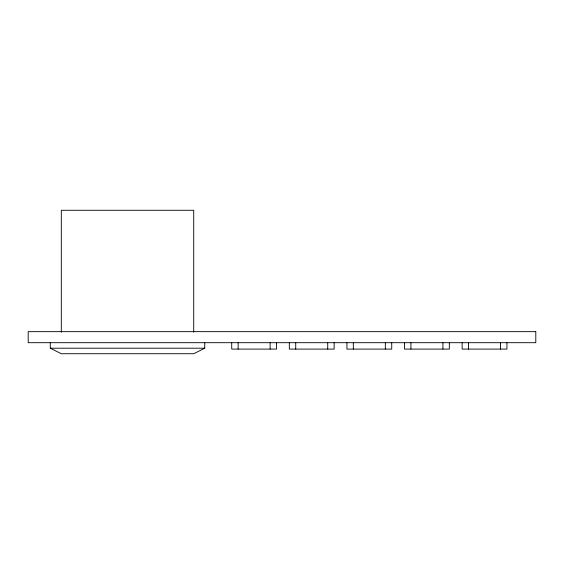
<?xml version="1.0" encoding="UTF-8"?>
<svg xmlns="http://www.w3.org/2000/svg" width="564" height="564" viewBox="0 0 564 564"><rect width="100%" height="100%" fill="white"/><g stroke="black" fill="none" stroke-linecap="round" stroke-linejoin="round"><path stroke-width="0.85" d="M204.753 342.693L204.753 348.207L193.72 353.727L61.307 353.727L50.266 348.207L50.266 342.693M50.266 348.207L204.753 348.207M506.937 342.693L506.937 349.095L462.135 349.095L462.135 342.693M500.536 342.693L500.536 349.095M468.536 342.693L468.536 349.095M449.332 342.693L449.332 349.095L404.529 349.095L404.529 342.693M442.93 342.693L442.93 349.095M410.93 342.693L410.93 349.095M391.733 342.693L391.733 349.095L346.93 349.095L346.93 342.693M385.332 342.693L385.332 349.095M353.332 342.693L353.332 349.095M334.128 342.693L334.128 349.095L289.332 349.095L289.332 342.693M327.726 342.693L327.726 349.095M295.726 342.693L295.726 349.095M276.529 342.693L276.529 349.095L231.726 349.095L231.726 342.693M270.128 342.693L270.128 349.095M238.128 342.693L238.128 349.095M193.72 332.168L193.72 210.273L61.307 210.273L61.307 332.168M535.8 331.653L28.2 331.653L28.2 342.693L535.8 342.693L535.8 331.653"/></g></svg>
